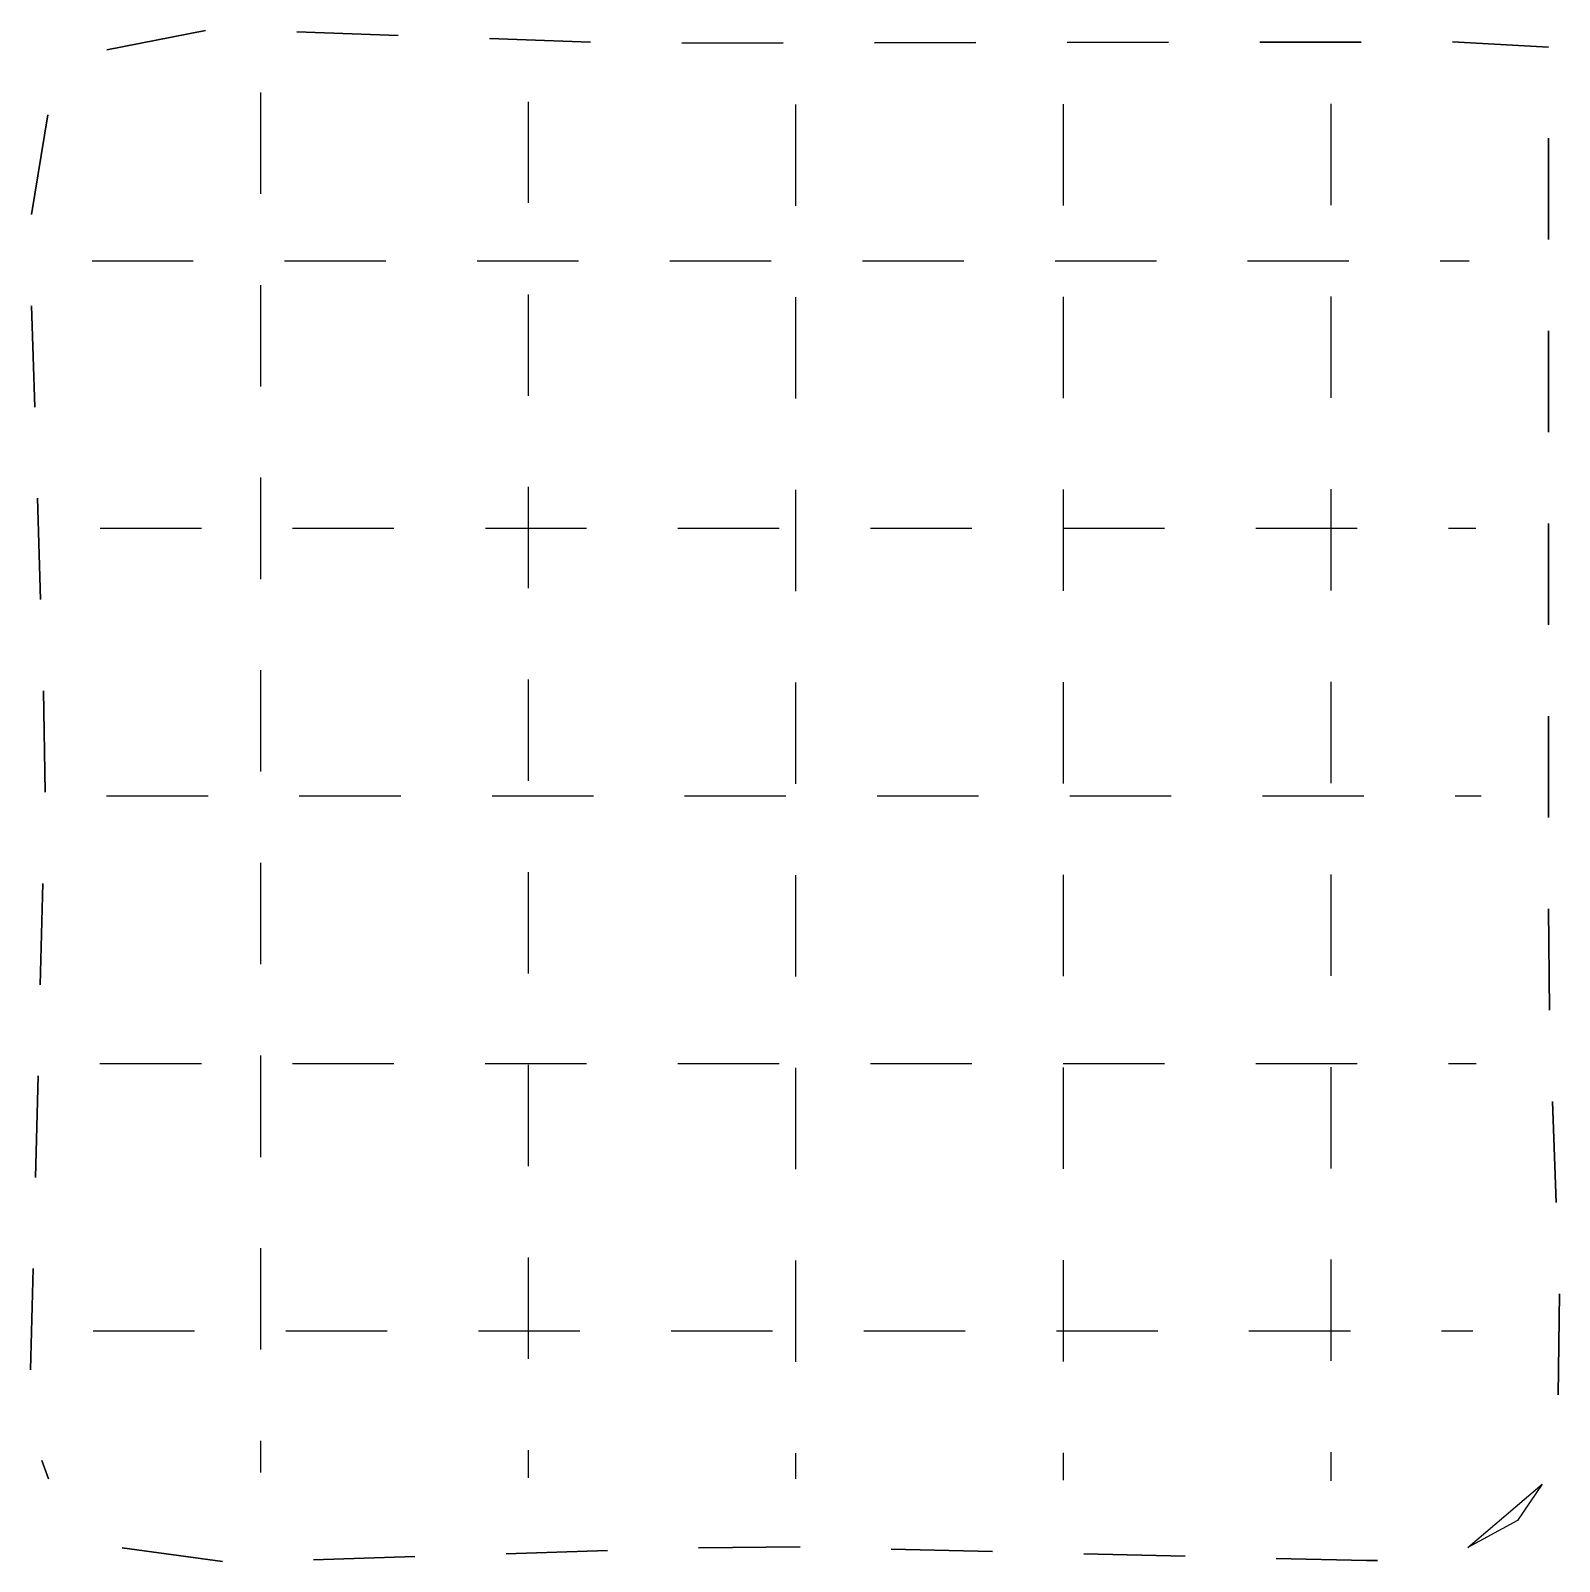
# Model space of a CAD drawing. Header units: metres. Extents: x 0.4 to 14.7, y 0.4 to 14.7.
import ezdxf

# ---------------------------------------------------------------- set-up
doc = ezdxf.new("R2010")
doc.units = ezdxf.units.M

msp = doc.modelspace()

# ---------------------------------------------------------------- linework, layer by layer
for p, q in [((2.593, 13.533), (2.593, 14.165)), ((5.093, 13.764), (5.093, 14.078)), ((7.593, 13.736), (7.593, 14.051)), ((10.093, 13.422), (10.093, 14.054)), ((12.593, 13.744), (12.593, 14.058)), ((5.093, 13.132), (5.093, 13.764)), ((7.593, 13.104), (7.593, 13.736)), ((12.593, 13.112), (12.593, 13.744)), ((2.593, 13.218), (2.593, 13.533)), ((10.093, 13.108), (10.093, 13.422)), ((2.593, 13.218), (2.593, 13.218)), ((1.015, 12.592), (1.329, 12.592)), ((1.015, 12.592), (1.329, 12.592)), ((1.329, 12.592), (1.961, 12.592)), ((2.815, 12.592), (3.447, 12.592)), ((3.447, 12.592), (3.761, 12.592)), ((4.615, 12.592), (5.247, 12.592)), ((5.247, 12.592), (5.561, 12.592)), ((6.414, 12.592), (6.908, 12.592)), ((6.908, 12.592), (7.361, 12.592)), ((8.215, 12.592), (8.529, 12.592)), ((8.529, 12.592), (9.161, 12.592)), ((10.015, 12.592), (10.329, 12.592)), ((10.329, 12.592), (10.961, 12.592)), ((11.814, 12.592), (12.38, 12.592)), ((12.38, 12.592), (12.761, 12.592)), ((13.614, 12.592), (13.885, 12.592)), ((2.593, 11.913), (2.593, 12.365)), ((5.093, 11.786), (5.093, 12.278)), ((7.593, 11.936), (7.593, 12.251)), ((10.093, 11.94), (10.093, 12.254)), ((12.593, 11.944), (12.593, 12.258)), ((2.593, 11.418), (2.593, 11.913)), ((7.593, 11.304), (7.593, 11.936)), ((10.093, 11.308), (10.093, 11.94)), ((12.593, 11.312), (12.593, 11.944)), ((5.093, 11.331), (5.093, 11.786)), ((2.593, 11.417), (2.593, 11.418)), ((2.593, 9.933), (2.593, 10.565)), ((5.093, 10.164), (5.093, 10.478)), ((7.593, 9.819), (7.593, 10.451)), ((10.093, 9.822), (10.093, 10.454)), ((12.593, 9.826), (12.593, 10.458)), ((5.093, 9.532), (5.093, 10.164)), ((1.09, 10.092), (1.345, 10.092)), ((1.09, 10.092), (1.345, 10.092)), ((1.345, 10.092), (2.037, 10.092)), ((2.89, 10.092), (3.105, 10.092)), ((3.105, 10.092), (3.431, 10.092)), ((3.431, 10.092), (3.837, 10.092)), ((4.691, 10.092), (5.005, 10.092)), ((5.005, 10.092), (5.637, 10.092)), ((6.49, 10.092), (6.997, 10.092)), ((6.997, 10.092), (7.437, 10.092)), ((8.29, 10.092), (8.291, 10.092)), ((8.291, 10.092), (8.778, 10.092)), ((8.778, 10.092), (9.237, 10.092)), ((10.091, 10.092), (10.723, 10.092)), ((10.723, 10.092), (11.037, 10.092)), ((11.891, 10.092), (12.205, 10.092)), ((12.205, 10.092), (12.837, 10.092)), ((13.69, 10.092), (13.945, 10.092)), ((2.593, 9.618), (2.593, 9.933)), ((7.593, 9.504), (7.593, 9.819)), ((10.093, 9.508), (10.093, 9.822)), ((12.593, 9.512), (12.593, 9.826)), ((2.593, 9.618), (2.593, 9.618)), ((2.593, 8.201), (2.593, 8.765)), ((5.093, 8.037), (5.093, 8.678)), ((7.593, 8.336), (7.593, 8.651)), ((10.093, 8.273), (10.093, 8.654)), ((12.593, 7.782), (12.593, 8.658)), ((7.593, 7.704), (7.593, 8.336)), ((2.593, 7.818), (2.593, 8.201)), ((10.093, 7.707), (10.093, 8.273)), ((5.093, 7.732), (5.093, 8.037)), ((12.593, 7.711), (12.593, 7.782)), ((1.152, 7.592), (1.153, 7.592)), ((1.152, 7.592), (1.153, 7.592)), ((1.153, 7.592), (1.478, 7.592)), ((1.478, 7.592), (2.1, 7.592)), ((2.952, 7.592), (2.953, 7.592)), ((2.953, 7.592), (3.123, 7.592)), ((3.123, 7.592), (3.445, 7.592)), ((3.445, 7.592), (3.9, 7.592)), ((4.753, 7.592), (4.753, 7.592)), ((4.753, 7.592), (5.068, 7.592)), ((5.068, 7.592), (5.7, 7.592)), ((6.552, 7.592), (6.553, 7.592)), ((6.553, 7.592), (7.001, 7.592)), ((7.001, 7.592), (7.5, 7.592)), ((8.352, 7.592), (8.489, 7.592)), ((8.489, 7.592), (9.3, 7.592)), ((10.153, 7.592), (10.153, 7.592)), ((10.153, 7.592), (10.468, 7.592)), ((10.468, 7.592), (11.1, 7.592)), ((11.953, 7.592), (11.953, 7.592)), ((11.953, 7.592), (12.268, 7.592)), ((12.268, 7.592), (12.9, 7.592)), ((13.752, 7.592), (13.753, 7.592)), ((13.753, 7.592), (13.995, 7.592)), ((2.593, 6.332), (2.593, 6.965)), ((5.093, 5.967), (5.093, 6.878)), ((7.593, 5.975), (7.593, 6.851)), ((10.093, 6.54), (10.093, 6.854)), ((12.593, 5.973), (12.593, 6.858)), ((10.093, 5.908), (10.093, 6.54)), ((2.593, 6.018), (2.593, 6.332)), ((5.093, 5.931), (5.093, 5.967)), ((7.593, 5.903), (7.593, 5.975)), ((12.593, 5.911), (12.593, 5.973)), ((2.593, 4.261), (2.593, 5.165)), ((1.089, 5.092), (1.344, 5.092)), ((1.089, 5.092), (1.344, 5.092)), ((1.344, 5.092), (2.037, 5.092)), ((2.889, 5.092), (3.104, 5.092)), ((3.104, 5.092), (3.431, 5.092)), ((3.431, 5.092), (3.837, 5.092)), ((4.69, 5.092), (5.322, 5.092)), ((5.093, 4.628), (5.093, 5.078)), ((5.322, 5.092), (5.637, 5.092)), ((6.489, 5.092), (6.997, 5.092)), ((6.997, 5.092), (7.437, 5.092)), ((7.593, 4.419), (7.593, 5.051)), ((8.289, 5.092), (8.494, 5.092)), ((8.494, 5.092), (9.237, 5.092)), ((10.09, 5.092), (10.722, 5.092)), ((10.093, 4.146), (10.093, 5.054)), ((10.722, 5.092), (11.037, 5.092)), ((11.89, 5.092), (12.205, 5.092)), ((12.205, 5.092), (12.837, 5.092)), ((12.593, 4.624), (12.593, 5.058)), ((13.69, 5.092), (13.69, 5.092)), ((13.69, 5.092), (13.95, 5.092)), ((5.093, 4.313), (5.093, 4.628)), ((12.593, 4.225), (12.593, 4.624)), ((5.093, 4.132), (5.093, 4.313)), ((7.593, 4.104), (7.593, 4.419)), ((2.593, 4.22), (2.593, 4.261)), ((2.593, 4.217), (2.593, 4.22)), ((12.593, 4.111), (12.593, 4.225)), ((10.093, 4.108), (10.093, 4.146)), ((2.593, 2.746), (2.593, 3.365)), ((5.093, 2.964), (5.093, 3.278)), ((7.593, 2.936), (7.593, 3.251)), ((10.093, 2.94), (10.093, 3.254)), ((12.593, 2.944), (12.593, 3.258)), ((5.093, 2.332), (5.093, 2.964)), ((7.593, 2.304), (7.593, 2.936)), ((10.093, 2.308), (10.093, 2.94)), ((12.593, 2.312), (12.593, 2.944)), ((2.593, 2.418), (2.593, 2.746)), ((1.027, 2.592), (1.027, 2.592)), ((1.027, 2.592), (1.027, 2.592)), ((1.027, 2.592), (1.342, 2.592)), ((1.342, 2.592), (1.974, 2.592)), ((2.827, 2.592), (2.827, 2.592)), ((2.827, 2.592), (3.142, 2.592)), ((3.142, 2.592), (3.774, 2.592)), ((4.627, 2.592), (4.627, 2.592)), ((4.627, 2.592), (4.942, 2.592)), ((4.942, 2.592), (5.574, 2.592)), ((6.426, 2.592), (6.427, 2.592)), ((6.427, 2.592), (6.925, 2.592)), ((6.925, 2.592), (7.374, 2.592)), ((8.227, 2.592), (8.227, 2.592)), ((8.227, 2.592), (8.542, 2.592)), ((8.542, 2.592), (9.174, 2.592)), ((10.027, 2.592), (10.027, 2.592)), ((10.027, 2.592), (10.342, 2.592)), ((10.342, 2.592), (10.974, 2.592)), ((11.826, 2.592), (12.071, 2.592)), ((12.071, 2.592), (12.774, 2.592)), ((13.626, 2.592), (13.627, 2.592)), ((13.627, 2.592), (13.919, 2.592)), ((2.593, 2.418), (2.593, 2.418)), ((2.593, 1.27), (2.593, 1.565)), ((2.593, 1.27), (2.593, 1.565)), ((5.093, 1.218), (5.093, 1.478)), ((5.093, 1.218), (5.093, 1.478)), ((7.593, 1.209), (7.593, 1.451)), ((7.593, 1.209), (7.593, 1.451)), ((10.093, 1.199), (10.093, 1.454)), ((10.093, 1.199), (10.093, 1.454)), ((12.593, 1.19), (12.593, 1.458)), ((12.593, 1.19), (12.593, 1.458))]:
    msp.add_line(p, q)
for points in [[(1.154, 14.563), (2.077, 14.742)], [(2.93, 14.73), (3.876, 14.697)], [(4.728, 14.667), (5.674, 14.634)], [(6.527, 14.626), (7.474, 14.627)], [(8.327, 14.629), (9.274, 14.63)], [(10.127, 14.631), (11.075, 14.633)], [(11.927, 14.634), (12.875, 14.635)], [(13.728, 14.636), (14.626, 14.589)], [(0.449, 13.024), (0.602, 13.954)], [(14.626, 13.737), (14.626, 12.789)], [(0.48, 11.225), (0.451, 12.172)], [(14.626, 11.936), (14.626, 10.989)], [(0.535, 9.426), (0.506, 10.372)], [(14.626, 10.136), (14.626, 9.19)], [(0.577, 7.626), (0.561, 8.573)], [(14.626, 8.337), (14.626, 7.39)], [(0.532, 5.827), (0.556, 6.773)], [(14.626, 6.537), (14.634, 5.589)], [(0.487, 4.027), (0.511, 4.975)], [(14.664, 4.737), (14.697, 3.791)], [(0.441, 2.228), (0.465, 3.175)], [(14.727, 2.938), (14.716, 1.994)], [(0.609, 1.211), (0.547, 1.382)], [(14.565, 1.159), (14.335, 0.822), (13.872, 0.57)], [(7.631, 0.574), (6.684, 0.566)], [(2.233, 0.439), (1.298, 0.565)], [(2.233, 0.439), (1.298, 0.565)], [(4.033, 0.483), (3.086, 0.453)], [(5.832, 0.539), (4.885, 0.51)], [(9.431, 0.531), (8.484, 0.553)], [(11.23, 0.487), (10.283, 0.51)], [(12.924, 0.447), (12.082, 0.467)], [(12.981, 0.446), (12.924, 0.447)], [(13.029, 0.446), (12.981, 0.446)]]:
    msp.add_lwpolyline(points, close=True)

doc.saveas('drawing.dxf')
